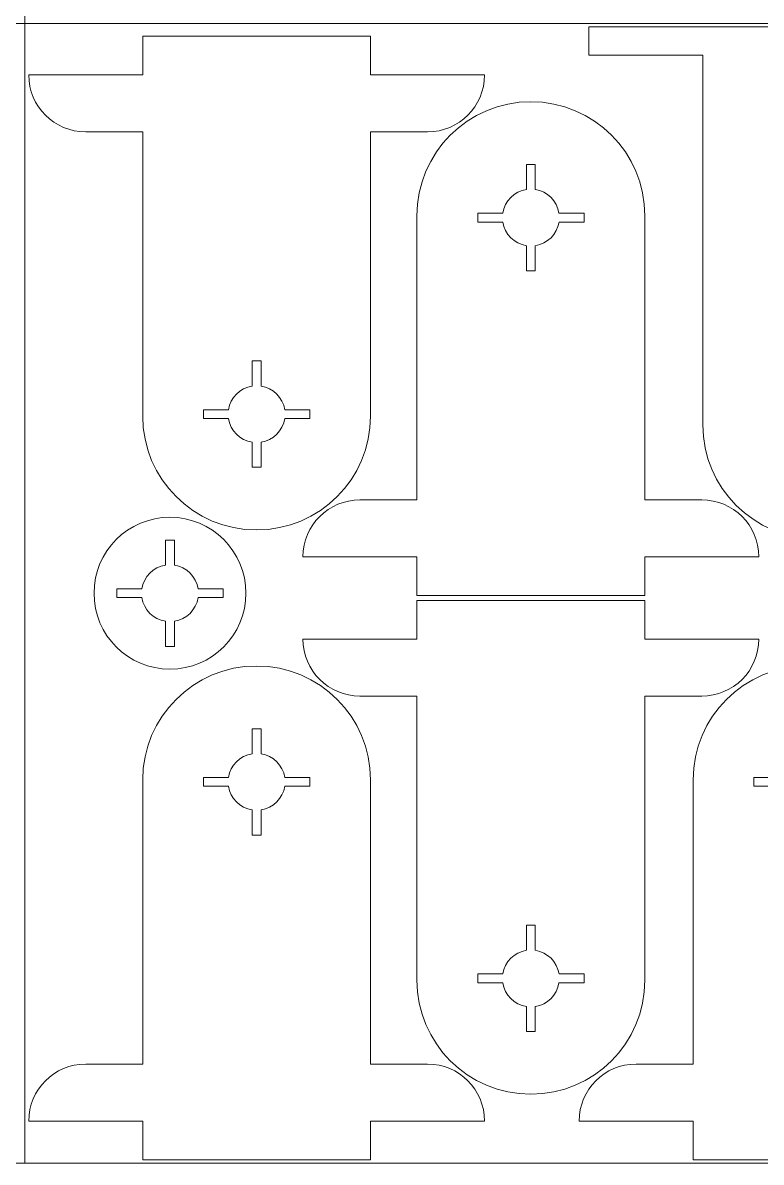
# Model space of a CAD drawing. Header units: centimetres. Extents: x -226 to -75, y 0 to 222.
# Drawn here: x -175.89 to -156.45, y 162.27 to 192.27 of the extents above; entities that cross this region are included whole.
import ezdxf

# ---------------------------------------------------------------- set-up
doc = ezdxf.new("R2010")
doc.units = ezdxf.units.CM
doc.header["$MEASUREMENT"] = 0
doc.layers.add('layer 1', color=7, linetype='Continuous')

msp = doc.modelspace()

# ---------------------------------------------------------------- linework, layer by layer
at = {"layer": 'layer 1', "color": 250, "lineweight": 20}
for points in [[(-225.83724, 192.24642), (-175.83724, 192.24642), (-175.83724, 222.24642), (-225.83724, 222.24642), (-225.83724, 192.24642)], [(-175.83724, 192.24642), (-125.83724, 192.24642), (-125.83724, 222.24642), (-175.83724, 222.24642), (-175.83724, 192.24642)], [(-225.83724, 162.24642), (-175.83724, 162.24642), (-175.83724, 192.24642), (-225.83724, 192.24642), (-225.83724, 162.24642)], [(-175.83724, 162.24642), (-125.83724, 162.24642), (-125.83724, 192.24642), (-175.83724, 192.24642), (-175.83724, 162.24642)]]:
    msp.add_lwpolyline(points, close=True, dxfattribs=at)
at = {"layer": 'layer 1', "color": 1, "lineweight": 9}
for points, knots in [([(-157.98336, 190.66516), (-157.98336, 190.66516), (-157.98336, 189.16515), (-157.98336, 189.16515), (-157.98336, 189.16515), (-157.98336, 189.16515), (-157.98336, 181.68349), (-157.98336, 181.68349), (-157.98336, 181.68349), (-157.98336, 180.02663), (-156.64026, 178.6835), (-154.98337, 178.6835), (-154.98337, 178.6835), (-153.32648, 178.6835), (-151.98339, 180.02663), (-151.98339, 181.68349), (-151.98339, 181.68349), (-151.98339, 181.68349), (-151.98339, 189.16515), (-151.98339, 189.16515), (-151.98339, 189.16515), (-151.98339, 189.16515), (-151.98339, 190.66516), (-151.98339, 190.66516), (-151.98339, 190.66516), (-151.98339, 190.66516), (-151.98339, 191.41517), (-151.98339, 191.41517), (-151.98339, 191.41517), (-151.98339, 191.41517), (-148.98341, 191.41517), (-148.98341, 191.41517), (-148.98341, 191.41517), (-148.98341, 191.41517), (-148.98341, 192.16517), (-148.98341, 192.16517), (-148.98341, 192.16517), (-148.98341, 192.16517), (-160.98362, 192.16517), (-160.98362, 192.16517), (-160.98362, 192.16517), (-160.98362, 192.16517), (-160.98362, 191.41517), (-160.98362, 191.41517), (-160.98362, 191.41517), (-160.98362, 191.41517), (-157.98336, 191.41517), (-157.98336, 191.41517), (-157.98336, 191.41517), (-157.98336, 191.41517), (-157.98336, 190.66516), (-157.98336, 190.66516)], [0, 0, 0, 0, 0.07142857, 0.07142857, 0.07142857, 0.07142857, 0.14285714, 0.14285714, 0.14285714, 0.14285714, 0.21428571, 0.21428571, 0.21428571, 0.21428571, 0.28571429, 0.28571429, 0.28571429, 0.28571429, 0.35714286, 0.35714286, 0.35714286, 0.35714286, 0.42857143, 0.42857143, 0.42857143, 0.42857143, 0.5, 0.5, 0.5, 0.5, 0.57142857, 0.57142857, 0.57142857, 0.57142857, 0.64285714, 0.64285714, 0.64285714, 0.64285714, 0.71428571, 0.71428571, 0.71428571, 0.71428571, 0.78571429, 0.78571429, 0.78571429, 0.78571429, 0.85714286, 0.85714286, 0.85714286, 0.85714286, 1, 1, 1, 1]), ([(-172.73221, 181.91525), (-172.73221, 181.91525), (-172.73221, 189.39702), (-172.73221, 189.39702), (-172.73221, 189.39702), (-172.73221, 189.39702), (-174.23222, 189.39702), (-174.23222, 189.39702), (-174.23222, 189.39702), (-175.06068, 189.39702), (-175.73227, 190.06853), (-175.73227, 190.89703), (-175.73227, 190.89703), (-175.73227, 190.89703), (-172.73221, 190.89703), (-172.73221, 190.89703), (-172.73221, 190.89703), (-172.73221, 190.89703), (-172.73221, 191.91518), (-172.73221, 191.91518), (-172.73221, 191.91518), (-172.73221, 191.91518), (-166.73225, 191.91518), (-166.73225, 191.91518), (-166.73225, 191.91518), (-166.73225, 191.91518), (-166.73225, 190.89703), (-166.73225, 190.89703), (-166.73225, 190.89703), (-166.73225, 190.89703), (-163.73177, 190.89703), (-163.73177, 190.89703), (-163.73177, 190.89703), (-163.73177, 190.06853), (-164.40342, 189.39702), (-165.23209, 189.39702), (-165.23209, 189.39702), (-165.23209, 189.39702), (-166.73225, 189.39702), (-166.73225, 189.39702), (-166.73225, 189.39702), (-166.73225, 189.39702), (-166.73225, 181.91525), (-166.73225, 181.91525), (-166.73225, 181.91525), (-166.73225, 180.2585), (-168.07534, 178.9154), (-169.73223, 178.9154), (-169.73223, 178.9154), (-171.38911, 178.9154), (-172.73221, 180.2585), (-172.73221, 181.91525)], [0, 0, 0, 0, 0.07142857, 0.07142857, 0.07142857, 0.07142857, 0.14285714, 0.14285714, 0.14285714, 0.14285714, 0.21428571, 0.21428571, 0.21428571, 0.21428571, 0.28571429, 0.28571429, 0.28571429, 0.28571429, 0.35714286, 0.35714286, 0.35714286, 0.35714286, 0.42857143, 0.42857143, 0.42857143, 0.42857143, 0.5, 0.5, 0.5, 0.5, 0.57142857, 0.57142857, 0.57142857, 0.57142857, 0.64285714, 0.64285714, 0.64285714, 0.64285714, 0.71428571, 0.71428571, 0.71428571, 0.71428571, 0.78571429, 0.78571429, 0.78571429, 0.78571429, 0.85714286, 0.85714286, 0.85714286, 0.85714286, 1, 1, 1, 1]), ([(-159.51119, 187.19031), (-159.51119, 187.19031), (-159.51119, 179.70853), (-159.51119, 179.70853), (-159.51119, 179.70853), (-159.51119, 179.70853), (-158.01118, 179.70853), (-158.01118, 179.70853), (-158.01118, 179.70853), (-157.18279, 179.70853), (-156.5112, 179.03702), (-156.5112, 178.20859), (-156.5112, 178.20859), (-156.5112, 178.20859), (-159.51119, 178.20859), (-159.51119, 178.20859), (-159.51119, 178.20859), (-159.51119, 178.20859), (-159.51119, 177.19038), (-159.51119, 177.19038), (-159.51119, 177.19038), (-159.51119, 177.19038), (-165.51137, 177.19038), (-165.51137, 177.19038), (-165.51137, 177.19038), (-165.51137, 177.19038), (-165.51137, 178.20859), (-165.51137, 178.20859), (-165.51137, 178.20859), (-165.51137, 178.20859), (-168.51178, 178.20859), (-168.51178, 178.20859), (-168.51178, 178.20859), (-168.51178, 179.03702), (-167.84012, 179.70853), (-167.01148, 179.70853), (-167.01148, 179.70853), (-167.01148, 179.70853), (-165.51137, 179.70853), (-165.51137, 179.70853), (-165.51137, 179.70853), (-165.51137, 179.70853), (-165.5113, 187.19024), (-165.5113, 187.19024), (-165.5113, 187.19024), (-165.5113, 188.84712), (-164.16813, 190.19022), (-162.51124, 190.19022), (-162.51124, 190.19022), (-160.85436, 190.19022), (-159.51119, 188.84712), (-159.51119, 187.19031)], [0, 0, 0, 0, 0.07142857, 0.07142857, 0.07142857, 0.07142857, 0.14285714, 0.14285714, 0.14285714, 0.14285714, 0.21428571, 0.21428571, 0.21428571, 0.21428571, 0.28571429, 0.28571429, 0.28571429, 0.28571429, 0.35714286, 0.35714286, 0.35714286, 0.35714286, 0.42857143, 0.42857143, 0.42857143, 0.42857143, 0.5, 0.5, 0.5, 0.5, 0.57142857, 0.57142857, 0.57142857, 0.57142857, 0.64285714, 0.64285714, 0.64285714, 0.64285714, 0.71428571, 0.71428571, 0.71428571, 0.71428571, 0.78571429, 0.78571429, 0.78571429, 0.78571429, 0.85714286, 0.85714286, 0.85714286, 0.85714286, 1, 1, 1, 1]), ([(-161.11122, 187.0235), (-161.11122, 187.0235), (-161.77123, 187.0235), (-161.77123, 187.0235), (-161.77123, 187.0235), (-161.82147, 186.7029), (-162.07406, 186.45038), (-162.39466, 186.40014), (-162.39466, 186.40014), (-162.39466, 186.40014), (-162.39466, 185.74034), (-162.39466, 185.74034), (-162.39466, 185.74034), (-162.39466, 185.74034), (-162.62796, 185.74027), (-162.62796, 185.74027), (-162.62796, 185.74027), (-162.62796, 185.74027), (-162.62796, 186.40014), (-162.62796, 186.40014), (-162.62796, 186.40014), (-162.94856, 186.45038), (-163.20115, 186.70297), (-163.25124, 187.02343), (-163.25124, 187.02343), (-163.25124, 187.02343), (-163.91133, 187.02336), (-163.91133, 187.02336), (-163.91133, 187.02336), (-163.91133, 187.02336), (-163.91133, 187.25672), (-163.91133, 187.25672), (-163.91133, 187.25672), (-163.91133, 187.25672), (-163.25124, 187.25679), (-163.25124, 187.25679), (-163.25124, 187.25679), (-163.20122, 187.57739), (-162.94849, 187.82983), (-162.62796, 187.88014), (-162.62796, 187.88014), (-162.62796, 187.88014), (-162.62796, 188.54022), (-162.62796, 188.54022), (-162.62796, 188.54022), (-162.62796, 188.54022), (-162.39466, 188.54015), (-162.39466, 188.54015), (-162.39466, 188.54015), (-162.39466, 188.54015), (-162.39459, 187.88007), (-162.39459, 187.88007), (-162.39459, 187.88007), (-162.07406, 187.82983), (-161.82147, 187.57725), (-161.77131, 187.25686), (-161.77131, 187.25686), (-161.77131, 187.25686), (-161.11122, 187.25686), (-161.11122, 187.25686), (-161.11122, 187.25686), (-161.11122, 187.25686), (-161.11122, 187.0235), (-161.11122, 187.0235)], [0, 0, 0, 0, 0.05882353, 0.05882353, 0.05882353, 0.05882353, 0.11764706, 0.11764706, 0.11764706, 0.11764706, 0.17647059, 0.17647059, 0.17647059, 0.17647059, 0.23529412, 0.23529412, 0.23529412, 0.23529412, 0.29411765, 0.29411765, 0.29411765, 0.29411765, 0.35294118, 0.35294118, 0.35294118, 0.35294118, 0.41176471, 0.41176471, 0.41176471, 0.41176471, 0.47058824, 0.47058824, 0.47058824, 0.47058824, 0.52941176, 0.52941176, 0.52941176, 0.52941176, 0.58823529, 0.58823529, 0.58823529, 0.58823529, 0.64705882, 0.64705882, 0.64705882, 0.64705882, 0.70588235, 0.70588235, 0.70588235, 0.70588235, 0.76470588, 0.76470588, 0.76470588, 0.76470588, 0.82352941, 0.82352941, 0.82352941, 0.82352941, 0.88235294, 0.88235294, 0.88235294, 0.88235294, 1, 1, 1, 1]), ([(-171.13217, 182.08199), (-171.13217, 182.08199), (-170.47224, 182.08199), (-170.47224, 182.08199), (-170.47224, 182.08199), (-170.422, 182.4026), (-170.16941, 182.65512), (-169.84881, 182.70535), (-169.84881, 182.70535), (-169.84881, 182.70535), (-169.84881, 183.36515), (-169.84881, 183.36515), (-169.84881, 183.36515), (-169.84881, 183.36515), (-169.61552, 183.36522), (-169.61552, 183.36522), (-169.61552, 183.36522), (-169.61552, 183.36522), (-169.61552, 182.70535), (-169.61552, 182.70535), (-169.61552, 182.70535), (-169.29491, 182.65512), (-169.04232, 182.40253), (-168.99223, 182.08206), (-168.99223, 182.08206), (-168.99223, 182.08206), (-168.33215, 182.08213), (-168.33215, 182.08213), (-168.33215, 182.08213), (-168.33215, 182.08213), (-168.33215, 181.84877), (-168.33215, 181.84877), (-168.33215, 181.84877), (-168.33215, 181.84877), (-168.99223, 181.8487), (-168.99223, 181.8487), (-168.99223, 181.8487), (-169.04225, 181.5281), (-169.29498, 181.27565), (-169.61552, 181.22534), (-169.61552, 181.22534), (-169.61552, 181.22534), (-169.61552, 180.5654), (-169.61552, 180.5654), (-169.61552, 180.5654), (-169.61552, 180.5654), (-169.84881, 180.56547), (-169.84881, 180.56547), (-169.84881, 180.56547), (-169.84881, 180.56547), (-169.84881, 181.22541), (-169.84881, 181.22541), (-169.84881, 181.22541), (-170.16941, 181.27565), (-170.422, 181.52824), (-170.4721, 181.84863), (-170.4721, 181.84863), (-170.4721, 181.84863), (-171.13224, 181.84863), (-171.13224, 181.84863), (-171.13224, 181.84863), (-171.13224, 181.84863), (-171.13217, 182.08199), (-171.13217, 182.08199)], [0, 0, 0, 0, 0.05882353, 0.05882353, 0.05882353, 0.05882353, 0.11764706, 0.11764706, 0.11764706, 0.11764706, 0.17647059, 0.17647059, 0.17647059, 0.17647059, 0.23529412, 0.23529412, 0.23529412, 0.23529412, 0.29411765, 0.29411765, 0.29411765, 0.29411765, 0.35294118, 0.35294118, 0.35294118, 0.35294118, 0.41176471, 0.41176471, 0.41176471, 0.41176471, 0.47058824, 0.47058824, 0.47058824, 0.47058824, 0.52941176, 0.52941176, 0.52941176, 0.52941176, 0.58823529, 0.58823529, 0.58823529, 0.58823529, 0.64705882, 0.64705882, 0.64705882, 0.64705882, 0.70588235, 0.70588235, 0.70588235, 0.70588235, 0.76470588, 0.76470588, 0.76470588, 0.76470588, 0.82352941, 0.82352941, 0.82352941, 0.82352941, 0.88235294, 0.88235294, 0.88235294, 0.88235294, 1, 1, 1, 1]), ([(-170.01363, 177.25008), (-170.01363, 178.35462), (-170.90914, 179.25011), (-172.01362, 179.25011), (-172.01362, 179.25011), (-173.1182, 179.25011), (-174.01359, 178.35462), (-174.01359, 177.25001), (-174.01359, 177.25001), (-174.01366, 176.1454), (-173.1182, 175.24987), (-172.01362, 175.24987), (-172.01362, 175.24987), (-170.90907, 175.24987), (-170.01363, 176.14543), (-170.01363, 177.25008)], [0, 0, 0, 0, 0.2, 0.2, 0.2, 0.2, 0.4, 0.4, 0.4, 0.4, 0.6, 0.6, 0.6, 0.6, 1, 1, 1, 1]), ([(-171.89691, 175.84993), (-171.89691, 175.84993), (-171.89691, 176.50998), (-171.89691, 176.50998), (-171.89691, 176.50998), (-171.57638, 176.56021), (-171.32379, 176.81284), (-171.27355, 177.13337), (-171.27355, 177.13337), (-171.27355, 177.13337), (-170.61376, 177.13337), (-170.61376, 177.13337), (-170.61376, 177.13337), (-170.61376, 177.13337), (-170.61369, 177.36666), (-170.61369, 177.36666), (-170.61369, 177.36666), (-170.61369, 177.36666), (-171.27355, 177.36666), (-171.27355, 177.36666), (-171.27355, 177.36666), (-171.32379, 177.68726), (-171.57638, 177.93985), (-171.89684, 177.98994), (-171.89684, 177.98994), (-171.89684, 177.98994), (-171.89677, 178.65002), (-171.89677, 178.65002), (-171.89677, 178.65002), (-171.89677, 178.65002), (-172.13013, 178.65002), (-172.13013, 178.65002), (-172.13013, 178.65002), (-172.13013, 178.65002), (-172.1302, 177.98994), (-172.1302, 177.98994), (-172.1302, 177.98994), (-172.45081, 177.93992), (-172.70325, 177.68719), (-172.75356, 177.36666), (-172.75356, 177.36666), (-172.75356, 177.36666), (-173.41357, 177.36666), (-173.41357, 177.36666), (-173.41357, 177.36666), (-173.41357, 177.36666), (-173.4135, 177.13337), (-173.4135, 177.13337), (-173.4135, 177.13337), (-173.4135, 177.13337), (-172.75349, 177.13337), (-172.75349, 177.13337), (-172.75349, 177.13337), (-172.70325, 176.81284), (-172.45067, 176.56021), (-172.13027, 176.51005), (-172.13027, 176.51005), (-172.13027, 176.51005), (-172.13027, 175.84993), (-172.13027, 175.84993), (-172.13027, 175.84993), (-172.13027, 175.84993), (-171.89691, 175.84993), (-171.89691, 175.84993)], [0, 0, 0, 0, 0.05882353, 0.05882353, 0.05882353, 0.05882353, 0.11764706, 0.11764706, 0.11764706, 0.11764706, 0.17647059, 0.17647059, 0.17647059, 0.17647059, 0.23529412, 0.23529412, 0.23529412, 0.23529412, 0.29411765, 0.29411765, 0.29411765, 0.29411765, 0.35294118, 0.35294118, 0.35294118, 0.35294118, 0.41176471, 0.41176471, 0.41176471, 0.41176471, 0.47058824, 0.47058824, 0.47058824, 0.47058824, 0.52941176, 0.52941176, 0.52941176, 0.52941176, 0.58823529, 0.58823529, 0.58823529, 0.58823529, 0.64705882, 0.64705882, 0.64705882, 0.64705882, 0.70588235, 0.70588235, 0.70588235, 0.70588235, 0.76470588, 0.76470588, 0.76470588, 0.76470588, 0.82352941, 0.82352941, 0.82352941, 0.82352941, 0.88235294, 0.88235294, 0.88235294, 0.88235294, 1, 1, 1, 1]), ([(-159.51119, 167.05881), (-159.51119, 167.05881), (-159.51119, 174.54059), (-159.51119, 174.54059), (-159.51119, 174.54059), (-159.51119, 174.54059), (-158.01118, 174.54059), (-158.01118, 174.54059), (-158.01118, 174.54059), (-157.18279, 174.54059), (-156.5112, 175.2121), (-156.5112, 176.0406), (-156.5112, 176.0406), (-156.5112, 176.0406), (-159.51119, 176.0406), (-159.51119, 176.0406), (-159.51119, 176.0406), (-159.51119, 176.0406), (-159.51119, 177.05885), (-159.51119, 177.05885), (-159.51119, 177.05885), (-159.51119, 177.05885), (-165.51137, 177.05885), (-165.51137, 177.05885), (-165.51137, 177.05885), (-165.51137, 177.05885), (-165.51137, 176.0406), (-165.51137, 176.0406), (-165.51137, 176.0406), (-165.51137, 176.0406), (-168.51178, 176.0406), (-168.51178, 176.0406), (-168.51178, 176.0406), (-168.51178, 175.2121), (-167.84012, 174.54059), (-167.01148, 174.54059), (-167.01148, 174.54059), (-167.01148, 174.54059), (-165.51137, 174.54059), (-165.51137, 174.54059), (-165.51137, 174.54059), (-165.51137, 174.54059), (-165.5113, 167.05888), (-165.5113, 167.05888), (-165.5113, 167.05888), (-165.5113, 165.40199), (-164.16813, 164.0589), (-162.51124, 164.0589), (-162.51124, 164.0589), (-160.85436, 164.0589), (-159.51119, 165.40199), (-159.51119, 167.05881)], [0, 0, 0, 0, 0.07142857, 0.07142857, 0.07142857, 0.07142857, 0.14285714, 0.14285714, 0.14285714, 0.14285714, 0.21428571, 0.21428571, 0.21428571, 0.21428571, 0.28571429, 0.28571429, 0.28571429, 0.28571429, 0.35714286, 0.35714286, 0.35714286, 0.35714286, 0.42857143, 0.42857143, 0.42857143, 0.42857143, 0.5, 0.5, 0.5, 0.5, 0.57142857, 0.57142857, 0.57142857, 0.57142857, 0.64285714, 0.64285714, 0.64285714, 0.64285714, 0.71428571, 0.71428571, 0.71428571, 0.71428571, 0.78571429, 0.78571429, 0.78571429, 0.78571429, 0.85714286, 0.85714286, 0.85714286, 0.85714286, 1, 1, 1, 1]), ([(-172.73221, 172.33386), (-172.73221, 172.33386), (-172.73221, 164.85209), (-172.73221, 164.85209), (-172.73221, 164.85209), (-172.73221, 164.85209), (-174.23222, 164.85209), (-174.23222, 164.85209), (-174.23222, 164.85209), (-175.06068, 164.85209), (-175.73227, 164.18058), (-175.73227, 163.35208), (-175.73227, 163.35208), (-175.73227, 163.35208), (-172.73221, 163.35208), (-172.73221, 163.35208), (-172.73221, 163.35208), (-172.73221, 163.35208), (-172.73221, 162.33393), (-172.73221, 162.33393), (-172.73221, 162.33393), (-172.73221, 162.33393), (-166.73225, 162.33393), (-166.73225, 162.33393), (-166.73225, 162.33393), (-166.73225, 162.33393), (-166.73225, 163.35208), (-166.73225, 163.35208), (-166.73225, 163.35208), (-166.73225, 163.35208), (-163.73177, 163.35208), (-163.73177, 163.35208), (-163.73177, 163.35208), (-163.73177, 164.18058), (-164.40342, 164.85209), (-165.23209, 164.85209), (-165.23209, 164.85209), (-165.23209, 164.85209), (-166.73225, 164.85209), (-166.73225, 164.85209), (-166.73225, 164.85209), (-166.73225, 164.85209), (-166.73225, 172.33386), (-166.73225, 172.33386), (-166.73225, 172.33386), (-166.73225, 173.99062), (-168.07534, 175.33371), (-169.73223, 175.33371), (-169.73223, 175.33371), (-171.38911, 175.33371), (-172.73221, 173.99062), (-172.73221, 172.33386)], [0, 0, 0, 0, 0.07142857, 0.07142857, 0.07142857, 0.07142857, 0.14285714, 0.14285714, 0.14285714, 0.14285714, 0.21428571, 0.21428571, 0.21428571, 0.21428571, 0.28571429, 0.28571429, 0.28571429, 0.28571429, 0.35714286, 0.35714286, 0.35714286, 0.35714286, 0.42857143, 0.42857143, 0.42857143, 0.42857143, 0.5, 0.5, 0.5, 0.5, 0.57142857, 0.57142857, 0.57142857, 0.57142857, 0.64285714, 0.64285714, 0.64285714, 0.64285714, 0.71428571, 0.71428571, 0.71428571, 0.71428571, 0.78571429, 0.78571429, 0.78571429, 0.78571429, 0.85714286, 0.85714286, 0.85714286, 0.85714286, 1, 1, 1, 1]), ([(-158.24092, 172.33386), (-158.24092, 172.33386), (-158.24092, 164.85209), (-158.24092, 164.85209), (-158.24092, 164.85209), (-158.24092, 164.85209), (-159.74096, 164.85209), (-159.74096, 164.85209), (-159.74096, 164.85209), (-160.56953, 164.85209), (-161.2411, 164.18058), (-161.2411, 163.35208), (-161.2411, 163.35208), (-161.2411, 163.35208), (-158.24092, 163.35208), (-158.24092, 163.35208), (-158.24092, 163.35208), (-158.24092, 163.35208), (-158.24092, 162.33393), (-158.24092, 162.33393), (-158.24092, 162.33393), (-158.24092, 162.33393), (-152.24094, 162.33393), (-152.24094, 162.33393), (-152.24094, 162.33393), (-152.24094, 162.33393), (-152.24094, 163.35208), (-152.24094, 163.35208), (-152.24094, 163.35208), (-152.24094, 163.35208), (-149.24054, 163.35208), (-149.24054, 163.35208), (-149.24054, 163.35208), (-149.24054, 164.18058), (-149.9122, 164.85209), (-150.7408, 164.85209), (-150.7408, 164.85209), (-150.7408, 164.85209), (-152.24094, 164.85209), (-152.24094, 164.85209), (-152.24094, 164.85209), (-152.24094, 164.85209), (-152.24094, 172.33379), (-152.24094, 172.33379), (-152.24094, 172.33379), (-152.24094, 173.99062), (-153.58404, 175.33371), (-155.24093, 175.33371), (-155.24093, 175.33371), (-156.89782, 175.33371), (-158.24092, 173.99062), (-158.24092, 172.33386)], [0, 0, 0, 0, 0.07142857, 0.07142857, 0.07142857, 0.07142857, 0.14285714, 0.14285714, 0.14285714, 0.14285714, 0.21428571, 0.21428571, 0.21428571, 0.21428571, 0.28571429, 0.28571429, 0.28571429, 0.28571429, 0.35714286, 0.35714286, 0.35714286, 0.35714286, 0.42857143, 0.42857143, 0.42857143, 0.42857143, 0.5, 0.5, 0.5, 0.5, 0.57142857, 0.57142857, 0.57142857, 0.57142857, 0.64285714, 0.64285714, 0.64285714, 0.64285714, 0.71428571, 0.71428571, 0.71428571, 0.71428571, 0.78571429, 0.78571429, 0.78571429, 0.78571429, 0.85714286, 0.85714286, 0.85714286, 0.85714286, 1, 1, 1, 1]), ([(-171.13217, 172.16712), (-171.13217, 172.16712), (-170.47224, 172.16712), (-170.47224, 172.16712), (-170.47224, 172.16712), (-170.422, 171.84652), (-170.16941, 171.594), (-169.84881, 171.54376), (-169.84881, 171.54376), (-169.84881, 171.54376), (-169.84881, 170.88396), (-169.84881, 170.88396), (-169.84881, 170.88396), (-169.84881, 170.88396), (-169.61552, 170.88389), (-169.61552, 170.88389), (-169.61552, 170.88389), (-169.61552, 170.88389), (-169.61552, 171.54376), (-169.61552, 171.54376), (-169.61552, 171.54376), (-169.29491, 171.594), (-169.04232, 171.84659), (-168.99223, 172.16705), (-168.99223, 172.16705), (-168.99223, 172.16705), (-168.33215, 172.16698), (-168.33215, 172.16698), (-168.33215, 172.16698), (-168.33215, 172.16698), (-168.33215, 172.40034), (-168.33215, 172.40034), (-168.33215, 172.40034), (-168.33215, 172.40034), (-168.99223, 172.40041), (-168.99223, 172.40041), (-168.99223, 172.40041), (-169.04225, 172.72102), (-169.29498, 172.97347), (-169.61552, 173.02377), (-169.61552, 173.02377), (-169.61552, 173.02377), (-169.61552, 173.68371), (-169.61552, 173.68371), (-169.61552, 173.68371), (-169.61552, 173.68371), (-169.84881, 173.68364), (-169.84881, 173.68364), (-169.84881, 173.68364), (-169.84881, 173.68364), (-169.84881, 173.0237), (-169.84881, 173.0237), (-169.84881, 173.0237), (-170.16941, 172.97347), (-170.422, 172.72088), (-170.4721, 172.40048), (-170.4721, 172.40048), (-170.4721, 172.40048), (-171.13224, 172.40048), (-171.13224, 172.40048), (-171.13224, 172.40048), (-171.13224, 172.40048), (-171.13217, 172.16712), (-171.13217, 172.16712)], [0, 0, 0, 0, 0.05882353, 0.05882353, 0.05882353, 0.05882353, 0.11764706, 0.11764706, 0.11764706, 0.11764706, 0.17647059, 0.17647059, 0.17647059, 0.17647059, 0.23529412, 0.23529412, 0.23529412, 0.23529412, 0.29411765, 0.29411765, 0.29411765, 0.29411765, 0.35294118, 0.35294118, 0.35294118, 0.35294118, 0.41176471, 0.41176471, 0.41176471, 0.41176471, 0.47058824, 0.47058824, 0.47058824, 0.47058824, 0.52941176, 0.52941176, 0.52941176, 0.52941176, 0.58823529, 0.58823529, 0.58823529, 0.58823529, 0.64705882, 0.64705882, 0.64705882, 0.64705882, 0.70588235, 0.70588235, 0.70588235, 0.70588235, 0.76470588, 0.76470588, 0.76470588, 0.76470588, 0.82352941, 0.82352941, 0.82352941, 0.82352941, 0.88235294, 0.88235294, 0.88235294, 0.88235294, 1, 1, 1, 1]), ([(-156.64088, 172.16712), (-156.64088, 172.16712), (-155.98094, 172.16712), (-155.98094, 172.16712), (-155.98094, 172.16712), (-155.9307, 171.84652), (-155.67811, 171.594), (-155.35751, 171.54376), (-155.35751, 171.54376), (-155.35751, 171.54376), (-155.35751, 170.88396), (-155.35751, 170.88396), (-155.35751, 170.88396), (-155.35751, 170.88396), (-155.12422, 170.88389), (-155.12422, 170.88389), (-155.12422, 170.88389), (-155.12422, 170.88389), (-155.12422, 171.54376), (-155.12422, 171.54376), (-155.12422, 171.54376), (-154.80361, 171.594), (-154.55102, 171.84659), (-154.50093, 172.16705), (-154.50093, 172.16705), (-154.50093, 172.16705), (-153.84085, 172.16698), (-153.84085, 172.16698), (-153.84085, 172.16698), (-153.84085, 172.16698), (-153.84085, 172.40034), (-153.84085, 172.40034), (-153.84085, 172.40034), (-153.84085, 172.40034), (-154.50093, 172.40041), (-154.50093, 172.40041), (-154.50093, 172.40041), (-154.55095, 172.72102), (-154.80368, 172.97347), (-155.12422, 173.02377), (-155.12422, 173.02377), (-155.12422, 173.02377), (-155.12422, 173.68371), (-155.12422, 173.68371), (-155.12422, 173.68371), (-155.12422, 173.68371), (-155.35751, 173.68364), (-155.35751, 173.68364), (-155.35751, 173.68364), (-155.35751, 173.68364), (-155.35751, 173.0237), (-155.35751, 173.0237), (-155.35751, 173.0237), (-155.67811, 172.97347), (-155.9307, 172.72088), (-155.9808, 172.40048), (-155.9808, 172.40048), (-155.9808, 172.40048), (-156.64095, 172.40048), (-156.64095, 172.40048), (-156.64095, 172.40048), (-156.64095, 172.40048), (-156.64088, 172.16712), (-156.64088, 172.16712)], [0, 0, 0, 0, 0.05882353, 0.05882353, 0.05882353, 0.05882353, 0.11764706, 0.11764706, 0.11764706, 0.11764706, 0.17647059, 0.17647059, 0.17647059, 0.17647059, 0.23529412, 0.23529412, 0.23529412, 0.23529412, 0.29411765, 0.29411765, 0.29411765, 0.29411765, 0.35294118, 0.35294118, 0.35294118, 0.35294118, 0.41176471, 0.41176471, 0.41176471, 0.41176471, 0.47058824, 0.47058824, 0.47058824, 0.47058824, 0.52941176, 0.52941176, 0.52941176, 0.52941176, 0.58823529, 0.58823529, 0.58823529, 0.58823529, 0.64705882, 0.64705882, 0.64705882, 0.64705882, 0.70588235, 0.70588235, 0.70588235, 0.70588235, 0.76470588, 0.76470588, 0.76470588, 0.76470588, 0.82352941, 0.82352941, 0.82352941, 0.82352941, 0.88235294, 0.88235294, 0.88235294, 0.88235294, 1, 1, 1, 1]), ([(-161.11122, 167.22562), (-161.11122, 167.22562), (-161.77123, 167.22562), (-161.77123, 167.22562), (-161.77123, 167.22562), (-161.82147, 167.54622), (-162.07406, 167.79874), (-162.39466, 167.84897), (-162.39466, 167.84897), (-162.39466, 167.84897), (-162.39466, 168.50877), (-162.39466, 168.50877), (-162.39466, 168.50877), (-162.39466, 168.50877), (-162.62796, 168.50884), (-162.62796, 168.50884), (-162.62796, 168.50884), (-162.62796, 168.50884), (-162.62796, 167.84897), (-162.62796, 167.84897), (-162.62796, 167.84897), (-162.94856, 167.79874), (-163.20115, 167.54615), (-163.25124, 167.22569), (-163.25124, 167.22569), (-163.25124, 167.22569), (-163.91133, 167.22577), (-163.91133, 167.22577), (-163.91133, 167.22577), (-163.91133, 167.22577), (-163.91133, 166.9924), (-163.91133, 166.9924), (-163.91133, 166.9924), (-163.91133, 166.9924), (-163.25124, 166.99233), (-163.25124, 166.99233), (-163.25124, 166.99233), (-163.20122, 166.67173), (-162.94849, 166.41928), (-162.62796, 166.36897), (-162.62796, 166.36897), (-162.62796, 166.36897), (-162.62796, 165.70889), (-162.62796, 165.70889), (-162.62796, 165.70889), (-162.62796, 165.70889), (-162.39466, 165.70896), (-162.39466, 165.70896), (-162.39466, 165.70896), (-162.39466, 165.70896), (-162.39459, 166.36904), (-162.39459, 166.36904), (-162.39459, 166.36904), (-162.07406, 166.41928), (-161.82147, 166.67187), (-161.77131, 166.99226), (-161.77131, 166.99226), (-161.77131, 166.99226), (-161.11122, 166.99226), (-161.11122, 166.99226), (-161.11122, 166.99226), (-161.11122, 166.99226), (-161.11122, 167.22562), (-161.11122, 167.22562)], [0, 0, 0, 0, 0.05882353, 0.05882353, 0.05882353, 0.05882353, 0.11764706, 0.11764706, 0.11764706, 0.11764706, 0.17647059, 0.17647059, 0.17647059, 0.17647059, 0.23529412, 0.23529412, 0.23529412, 0.23529412, 0.29411765, 0.29411765, 0.29411765, 0.29411765, 0.35294118, 0.35294118, 0.35294118, 0.35294118, 0.41176471, 0.41176471, 0.41176471, 0.41176471, 0.47058824, 0.47058824, 0.47058824, 0.47058824, 0.52941176, 0.52941176, 0.52941176, 0.52941176, 0.58823529, 0.58823529, 0.58823529, 0.58823529, 0.64705882, 0.64705882, 0.64705882, 0.64705882, 0.70588235, 0.70588235, 0.70588235, 0.70588235, 0.76470588, 0.76470588, 0.76470588, 0.76470588, 0.82352941, 0.82352941, 0.82352941, 0.82352941, 0.88235294, 0.88235294, 0.88235294, 0.88235294, 1, 1, 1, 1])]:
    msp.add_open_spline(points, degree=3, knots=knots, dxfattribs=at)

doc.saveas('drawing.dxf')
